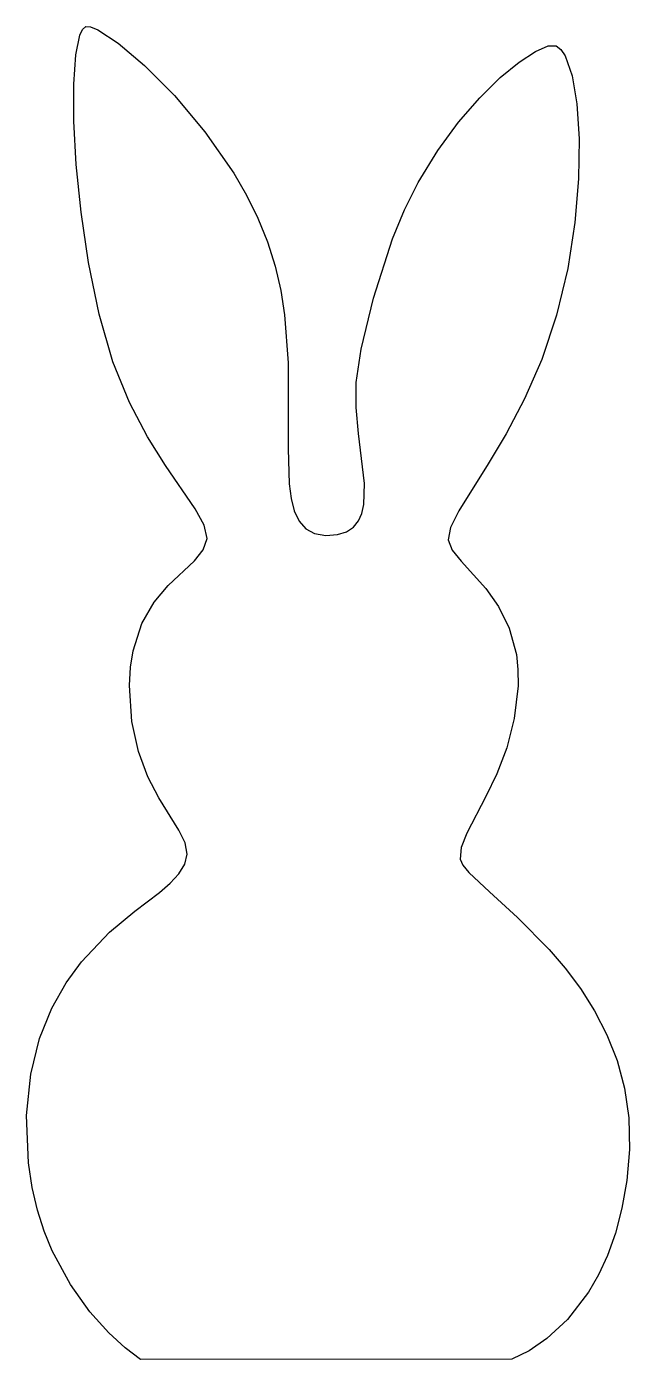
# Model space of a CAD drawing. Extents: x 2 to 56, y 0 to 120.
import ezdxf

# ---------------------------------------------------------------- set-up
doc = ezdxf.new("R2010")
doc.units = 0

msp = doc.modelspace()

# ---------------------------------------------------------------- linework, layer by layer
at = {"layer": 'Camada 1'}
for p, q in [((6.049472, 117.1412), (6.416411, 118.914772)), ((6.416411, 118.914772), (6.662073, 119.430701)), ((6.662073, 119.430701), (6.94663, 119.67373)), ((6.94663, 119.67373), (7.370766, 119.648121)), ((7.370766, 119.648121), (8.016938, 119.38041)), ((8.016938, 119.38041), (9.858313, 118.175297)), ((9.858313, 118.175297), (12.236602, 116.171621)), ((47.38396, 117.444783), (48.521721, 117.943124)), ((48.521721, 117.943124), (49.25251, 117.95333)), ((49.25251, 117.95333), (49.674972, 117.615238)), ((49.674972, 117.615238), (50.058021, 117.041315)), ((5.861211, 114.506997), (6.049472, 117.1412)), ((44.231952, 115.087973), (45.925335, 116.484377)), ((45.925335, 116.484377), (47.38396, 117.444783)), ((50.058021, 117.041315), (50.691707, 115.253603)), ((12.236602, 116.171621), (14.917654, 113.482615)), ((42.389921, 113.281638), (44.231952, 115.087973)), ((50.691707, 115.253603), (51.125217, 112.725446)), ((5.867024, 111.166143), (5.861211, 114.506997)), ((14.917654, 113.482615), (17.667315, 110.221511)), ((40.485348, 111.09144), (42.389921, 113.281638)), ((51.125217, 112.725446), (51.3302, 109.592098)), ((6.082307, 107.272618), (5.867024, 111.166143)), ((38.604342, 108.543448), (40.485348, 111.09144)), ((17.667315, 110.221511), (20.251433, 106.501541)), ((51.3302, 109.592098), (51.278306, 105.988809)), ((36.83301, 105.66373), (38.604342, 108.543448)), ((6.522459, 102.980403), (6.082307, 107.272618)), ((20.251433, 106.501541), (21.40824, 104.504866)), ((35.608319, 103.204685), (36.83301, 105.66373)), ((51.278306, 105.988809), (50.941186, 102.050833)), ((21.40824, 104.504866), (22.435855, 102.435937)), ((34.531046, 100.574809), (35.608319, 103.204685)), ((7.202874, 98.443481), (6.522459, 102.980403)), ((22.435855, 102.435937), (23.305008, 100.308907)), ((50.941186, 102.050833), (50.290487, 97.913423)), ((23.305008, 100.308907), (23.98643, 98.13793)), ((32.825631, 95.263265), (34.531046, 100.574809)), ((8.13895, 93.81583), (7.202874, 98.443481)), ((23.98643, 98.13793), (24.478705, 95.943889)), ((50.290487, 97.913423), (49.29786, 93.71183)), ((24.478705, 95.943889), (24.817836, 93.751028)), ((31.730517, 90.650504), (32.825631, 95.263265)), ((9.38087, 89.530902), (8.13895, 93.81583)), ((24.817836, 93.751028), (25.144236, 89.445561)), ((49.29786, 93.71183), (47.967829, 89.737582)), ((31.25946, 87.65793), (31.730517, 90.650504)), ((10.880121, 85.876954), (9.38087, 89.530902)), ((25.144236, 89.445561), (25.142585, 81.69268)), ((47.967829, 89.737582), (46.410133, 86.188407)), ((31.256098, 85.411272), (31.25946, 87.65793)), ((12.504059, 82.790173), (10.880121, 85.876954)), ((31.490163, 83.068008), (31.256098, 85.411272)), ((46.410133, 86.188407), (44.754272, 83.058859)), ((14.120036, 80.206751), (12.504059, 82.790173)), ((32.003781, 78.587064), (31.490163, 83.068008)), ((44.754272, 83.058859), (43.129741, 80.343493)), ((25.142585, 81.69268), (25.244817, 78.552137)), ((43.129741, 80.343493), (40.492664, 76.133522)), ((16.797531, 76.294738), (14.120036, 80.206751)), ((25.244817, 78.552137), (25.415822, 77.232968)), ((31.94994, 76.697085), (32.003781, 78.587064)), ((25.415822, 77.232968), (25.702609, 76.106774)), ((17.593756, 74.838526), (16.797531, 76.294738)), ((25.702609, 76.106774), (26.132072, 75.192733)), ((31.466734, 75.205903), (31.772426, 75.893904)), ((31.772426, 75.893904), (31.94994, 76.697085)), ((40.492664, 76.133522), (39.739111, 74.628027)), ((17.85144, 73.63043), (17.593756, 74.838526)), ((26.132072, 75.192733), (26.731103, 74.510026)), ((26.731103, 74.510026), (27.526595, 74.077832)), ((30.387467, 74.237367), (31.012027, 74.648563)), ((31.012027, 74.648563), (31.466734, 75.205903)), ((39.739111, 74.628027), (39.53488, 73.51493)), ((17.512582, 72.597795), (17.85144, 73.63043)), ((27.526595, 74.077832), (28.54544, 73.91533)), ((28.54544, 73.91533), (29.572217, 73.987796)), ((29.572217, 73.987796), (30.387467, 74.237367)), ((39.53488, 73.51493), (39.907352, 72.585708)), ((16.711156, 71.629807), (17.512582, 72.597795)), ((39.907352, 72.585708), (40.697756, 71.589757)), ((14.341899, 69.403526), (16.711156, 71.629807)), ((40.697756, 71.589757), (42.933263, 69.123393)), ((13.084715, 67.903111), (14.341899, 69.403526)), ((42.933263, 69.123393), (44.078819, 67.515845)), ((11.98626, 65.983098), (13.084715, 67.903111)), ((44.078819, 67.515845), (45.043209, 65.567297)), ((11.201857, 63.522424), (11.98626, 65.983098)), ((45.043209, 65.567297), (45.676661, 63.209181)), ((10.975963, 62.051509), (11.201857, 63.522424)), ((45.676661, 63.209181), (45.822481, 61.855108)), ((10.88683, 60.40003), (10.975963, 62.051509)), ((45.822481, 61.855108), (45.8294, 60.37293)), ((11.093765, 57.179266), (10.88683, 60.40003)), ((45.8294, 60.37293), (45.484537, 57.434157)), ((11.685448, 54.462503), (11.093765, 57.179266)), ((45.484537, 57.434157), (44.806713, 54.805238)), ((12.532456, 52.187276), (11.685448, 54.462503)), ((44.806713, 54.805238), (43.91845, 52.472774)), ((13.505369, 50.291121), (12.532456, 52.187276)), ((43.91845, 52.472774), (42.94227, 50.423363)), ((42.94227, 50.423363), (41.216248, 47.120095)), ((15.311223, 47.386169), (13.505369, 50.291121)), ((15.885322, 46.252443), (15.311223, 47.386169)), ((41.216248, 47.120095), (40.711448, 45.839438)), ((16.06764, 45.24793), (15.885322, 46.252443)), ((40.711448, 45.839438), (40.60882, 44.78823)), ((15.840615, 44.322732), (16.06764, 45.24793)), ((40.60882, 44.78823), (40.849123, 44.253018)), ((14.540418, 42.620901), (15.312015, 43.454234)), ((15.312015, 43.454234), (15.840615, 44.322732)), ((40.849123, 44.253018), (41.399928, 43.586206)), ((41.399928, 43.586206), (43.248218, 41.845222)), ((13.584401, 41.801196), (14.540418, 42.620901)), ((11.353419, 40.116525), (13.584401, 41.801196)), ((43.248218, 41.845222), (45.784037, 39.540145)), ((9.08769, 38.22793), (11.353419, 40.116525)), ((45.784037, 39.540145), (48.637732, 36.645848)), ((6.570797, 35.541507), (9.08769, 38.22793)), ((48.637732, 36.645848), (50.068267, 34.969887)), ((5.194746, 33.664049), (6.570797, 35.541507)), ((50.068267, 34.969887), (51.439651, 33.137197)), ((3.895754, 31.381193), (5.194746, 33.664049)), ((51.439651, 33.137197), (52.705678, 31.144637)), ((2.790417, 28.656009), (3.895754, 31.381193)), ((52.705678, 31.144637), (53.82014, 28.989065)), ((53.82014, 28.989065), (54.736832, 26.667339)), ((1.995331, 25.451572), (2.790417, 28.656009)), ((54.736832, 26.667339), (55.409548, 24.176319)), ((1.627094, 21.730955), (1.995331, 25.451572)), ((55.409548, 24.176319), (55.792079, 21.512863)), ((1.8023, 17.45723), (1.627094, 21.730955)), ((55.792079, 21.512863), (55.83822, 18.67383)), ((55.83822, 18.67383), (55.598658, 15.888656)), ((2.128834, 15.253801), (1.8023, 17.45723)), ((55.598658, 15.888656), (55.173402, 13.379968)), ((2.606775, 13.204939), (2.128834, 15.253801)), ((3.212323, 11.30893), (2.606775, 13.204939)), ((55.173402, 13.379968), (54.590209, 11.13441)), ((3.921682, 9.564063), (3.212323, 11.30893)), ((54.590209, 11.13441), (53.876832, 9.138625)), ((5.556634, 6.520905), (3.921682, 9.564063)), ((53.876832, 9.138625), (53.061027, 7.379257)), ((53.061027, 7.379257), (52.170549, 5.84295)), ((7.321248, 4.061765), (5.556634, 6.520905)), ((52.170549, 5.84295), (50.276592, 3.386093)), ((9.025136, 2.172946), (7.321248, 4.061765)), ((50.276592, 3.386093), (48.417001, 1.661202)), ((10.477915, 0.840749), (9.025136, 2.172946)), ((48.417001, 1.661202), (46.813816, 0.561428)), ((11.8686, -0.20857), (10.477915, 0.840749)), ((46.813816, 0.561428), (45.26482, -0.19017)), ((45.2648, -0.18997), (11.8686, -0.20857)), ((45.26482, -0.19017), (45.2648, -0.18997))]:
    msp.add_line(p, q, dxfattribs=at)

doc.saveas('drawing.dxf')
